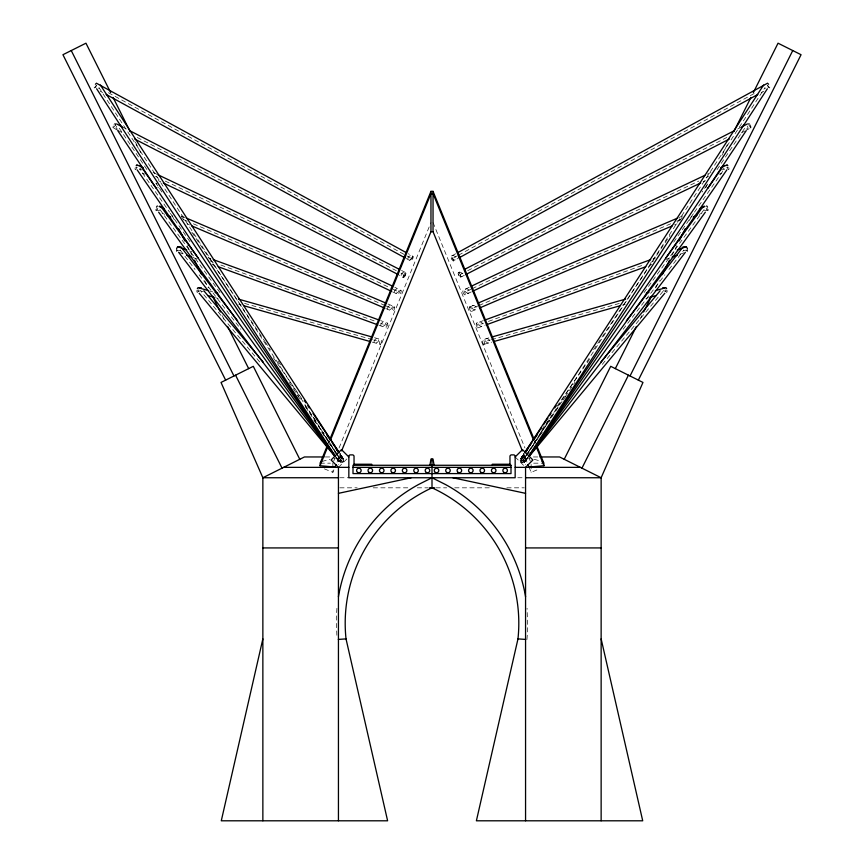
<?xml version="1.0" encoding="UTF-8"?>
<svg xmlns="http://www.w3.org/2000/svg" width="864" height="864" viewBox="0 0 864 864"><rect width="100%" height="100%" fill="white"/><g stroke="black" fill="none" stroke-linecap="round" stroke-linejoin="round"><path stroke-width="0.65" stroke-dasharray="4.32 3.24" d="M136.22 168.253L136.404 167.119M116.824 129.87L113.011 127.559L114.199 124.232L115.139 123.314L115.592 123.779M403.51 277.29C406.728 264.384 407.171 283.802 399.438 275.195M336.938 608.299L336.28 617.998L336.96 638.194M526.954 639.511L527.699 628.927L527.062 608.299M156.751 208.516L156.697 209.066A1.933 1.652 -35.9 0 0 157.453 210.308L159.16 210.416A3.002 2.57 -35.9 0 0 160.812 209.315M198.806 289.742L198.353 291.557M666.846 290.444L666.187 291.352L664.632 291.114A3.402 2.549 39.7 0 1 663.53 290.369M469.336 307.325L476.01 303.988M176.386 249.188L176.472 251.51L177.995 249.772M458.352 272.581C461.743 273.877 460.577 280.454 458.438 274.612A3.078 0.994 62.8 0 1 458.125 273.046L462.467 270.464M748.408 123.779L748.861 123.314L749.801 124.232L750.989 127.559L747.176 129.87M115.279 125.356L115.571 124.222A3.078 0.994 -62.8 0 1 115.279 125.356L113.238 128.023M157.81 208.213L157.021 209.941A1.987 0.68 -66.9 0 1 156.179 210.697L155.747 210.049A3.132 1.069 -66.9 0 1 156.006 208.364M137.192 167.13L136.663 168.35M328.331 443.113L329.346 440.618M333.72 461.063L335.016 457.898L335.016 460.512M339.077 447.941L430.963 222.534M324.389 468.871L332.867 472.327L334.152 469.163M337.046 462.067L340.6 453.352M640.04 319.205L641.844 315.598M655.7 287.874L659.318 280.638M671.976 255.334L676.793 245.689M689.45 220.374L691.859 215.557M705.726 187.834L708.134 183.017L702.076 192.046M721.991 155.293L728.622 142.031M96.142 85.406L95.72 87.124A2.117 1.901 -33 0 0 95.904 87.642M116.478 126.112L116.046 127.818A2.074 1.836 -33.8 0 0 117.029 129.049L118.843 129.071A2.894 2.57 -33.8 0 0 119.999 128.39M469.336 307.325A3.132 1.069 66.9 0 0 469.595 309.01L470.372 310.738A1.987 0.68 66.9 0 0 471.226 311.494L471.647 310.846A3.132 1.069 66.9 0 0 471.398 309.161L470.61 307.433A1.987 0.68 66.9 0 0 469.757 306.677L469.552 306.742M523.994 453.794L521.402 457.78L523.843 454.507M525.506 456.224L524.038 458.482L525.755 456.419M529.178 450.565L765.05 87.556M525.874 460.426L527.753 457.52M476.291 323.179L476.204 325.501L477.695 327.942L477.997 325.544L476.291 323.179L483.354 320.598M521.435 457.715L524.027 453.827L520.927 458.438M593.633 349.672L669.967 235.429M679.698 220.871L682.69 216.389M526.284 455.123L558.446 406.987M565.175 396.911L574.906 382.363M717.034 169.657L744.714 128.228M525.895 460.372L527.785 457.542L525.431 461.02M556.967 406.339L590.663 357.653M527.105 454.043L524.038 458.482L527.31 454.216M527.872 452.941L542.462 431.86M673.715 242.136L693.673 213.289M694.44 212.177L724.378 168.912L721.937 170.068M523.919 454.572L520.258 459.022L520.819 460.944A3.402 2.549 39.7 0 0 522.385 462.175L524.297 462.229L527.602 458.244M524.297 462.229L523.951 459.994A3.402 2.549 39.7 0 0 522.396 458.752L520.798 458.784A1.933 1.652 35.9 0 0 520.042 460.026L520.679 461.678A3.002 2.57 35.9 0 0 522.331 462.769L524.048 462.661A1.933 1.652 35.9 0 0 524.794 461.419L524.156 459.767A3.002 2.57 35.9 0 0 522.504 458.676L520.484 458.708M520.398 459.097L523.627 454.626M541.793 429.516L562.324 401.123M563.112 400.032L566.276 395.658M526.403 455.209L535.874 442.109M644.036 292.55L704.041 209.585M524.437 462.348L527.602 457.974M469.217 287.215L462.737 290.725A3.11 1.037 64.6 0 0 463.028 292.356L463.871 294.106A2.02 0.67 64.6 0 0 464.767 294.937L471.442 291.838M464.983 294.894L465.188 294.365A3.11 1.037 64.6 0 0 464.897 292.734L464.054 290.984A2.02 0.67 64.6 0 0 463.158 290.153L462.942 290.196M539.838 433.642L550.076 420.293M623.106 329.281L664.87 274.828M668.963 269.492L683.694 250.268M525.431 460.901L527.926 457.65M534.265 442.13L540.302 434.873M526.619 455.382L529.2 452.282M602.294 364.37L663.358 290.941L660.776 291.676M455.641 253.778L450.986 256.327L450.803 257.213A3.067 0.972 61.3 0 0 451.386 258.952L453.244 261.004L457.769 258.53M453.244 261.004L453.427 260.118A3.067 0.972 61.3 0 0 452.844 258.379L450.986 256.327M338.44 467.359L348.84 456.959M488.776 337.889L482.62 339.962A3.262 1.188 74.2 0 0 482.512 341.528L482.965 343.332A1.836 0.67 74.2 0 0 483.71 344.315M483.71 344.315L484.315 343.904A3.262 1.188 74.2 0 0 484.423 342.338L483.97 340.535A1.836 0.67 74.2 0 0 483.224 339.552L482.976 339.53M453.751 257.764L457.304 255.83M458.492 255.182L755.59 92.729M761.378 92.524L763.733 91.238M737.856 128.855L741.452 127.008M460.523 274.363L462.92 273.132M467.716 270.67L726.732 137.484M460.49 277.29L464.562 275.195M741.182 132.959L745.978 130.486M707.292 174.182L710.932 172.454M467.284 290.963L470.945 289.235M472.165 288.652L698.792 181.062M706.104 177.584L708.534 176.429M703.156 181.829L705.586 180.673M719.01 174.301L721.44 173.146M678.931 217.534L682.646 215.957M474.055 307.562L477.77 305.986M479.002 305.456L670.658 223.808M676.836 221.173L680.54 219.596M471.431 311.429L478.3 308.513M674.503 224.921L676.987 223.862M699.343 214.337L701.827 213.278M528.984 467.057L531.133 472.327L539.611 468.871M653.119 258.768L655.7 257.828M480.827 324.162L483.354 323.244M488.43 321.397L643.118 265.043M650.732 262.278L653.27 261.349M477.695 327.942L485.104 325.253M649.307 265.432L651.845 264.514M665.777 259.438L671.08 257.504M679.936 254.275L685.001 252.439M387.709 323.179L386.197 324.918L386.305 327.942L387.796 325.501L387.709 323.179L380.646 320.598M487.588 340.762L490.18 340.038M491.465 339.671L619.412 303.404M483.948 344.347L491.584 342.176M622.544 305.057L625.147 304.322M645.894 298.447L648.486 297.713M322.013 461.452L329.81 459.313M197.597 292.54L197.003 292.129A3.262 1.188 -74.2 0 1 196.895 290.563M380.29 344.315A1.836 0.67 -74.2 0 0 381.035 343.332L381.488 341.528A3.262 1.188 -74.2 0 0 381.38 339.962L380.776 339.552A1.836 0.67 -74.2 0 0 380.03 340.535L379.577 342.338A3.262 1.188 -74.2 0 0 379.685 343.904L380.29 344.315M413.014 256.327L411.167 258.379A3.067 0.972 -61.3 0 0 410.573 260.118L410.983 261.004L412.614 258.952A3.067 0.972 -61.3 0 0 413.197 257.213L413.014 256.327L408.294 253.746M325.361 456.959L330.588 456.959M533.412 456.959L538.639 456.959M320.155 463.169L330.318 463.169M533.682 463.169L543.845 463.169M339.736 477.749L348.84 477.749M517.763 477.749L525.56 477.749M339.779 487.825L357.145 487.825M373.194 487.825L409.277 487.825M417.301 487.825L427.993 487.825M436.007 487.825L446.699 487.825M454.723 487.825L490.806 487.825M506.855 487.825L524.221 487.825M750.762 128.023L748.429 124.222A3.078 0.994 62.8 0 0 748.721 125.356M666.403 292.54L666.997 292.129A3.262 1.188 74.2 0 0 667.105 290.563M401.058 290.196L400.842 290.153A2.02 0.67 -64.6 0 0 399.946 290.984L399.103 292.734A3.11 1.037 -64.6 0 0 398.812 294.365L399.233 294.937A2.02 0.67 -64.6 0 0 400.129 294.106L400.972 292.356A3.11 1.037 -64.6 0 0 401.263 290.725L394.783 287.215M534.19 459.313L541.987 461.452M209.995 291.049L212.587 291.784M374.544 337.694L381.024 339.53M203.224 291.676L200.642 290.941L261.706 364.37M244.588 303.404L372.535 339.671M373.82 340.038L376.412 340.762M215.514 297.713L218.106 298.447M238.853 304.322L241.456 305.057M372.416 342.176L380.052 344.347M394.664 307.325L394.243 306.677A1.987 0.68 -66.9 0 0 393.39 307.433L392.602 309.161A3.132 1.069 -66.9 0 0 392.353 310.835L392.774 311.494A1.987 0.68 -66.9 0 0 393.628 310.738L394.405 309.01A3.132 1.069 -66.9 0 0 394.664 307.325M189.248 250.884L191.776 251.802M208.192 257.785L210.924 258.779M210.73 261.349L213.268 262.278M220.882 265.043L375.57 321.397M380.646 323.244L383.173 324.162M178.999 252.439L184.064 254.275M192.92 257.504L198.223 259.438M212.155 264.514L214.693 265.432M378.896 325.253L386.305 327.942M181.354 215.957L185.101 217.555M387.99 303.988L394.448 306.742M183.46 219.596L187.164 221.173M193.342 223.808L384.998 305.456M386.23 305.986L389.945 307.562M162.173 213.278L164.657 214.337M187.013 223.862L189.497 224.921M385.7 308.513L392.569 311.429M153.068 172.454L156.73 174.193M142.063 170.068L139.622 168.912L169.56 212.177M155.466 176.429L157.896 177.584M165.208 181.062L391.835 288.652M393.055 289.235L396.716 290.963M142.56 173.146L144.99 174.301M158.414 180.673L160.844 181.829M392.558 291.838L399.017 294.894M122.548 127.008L126.144 128.855M401.533 270.464L405.648 272.581M137.268 137.484L396.284 270.67M401.08 273.132L403.477 274.363M118.022 130.486L122.818 132.959M343.516 458.708L341.604 458.752A3.002 2.57 -35.9 0 0 339.844 459.767L339.206 461.419A1.933 1.652 -35.9 0 0 339.952 462.661L341.669 462.769A3.002 2.57 -35.9 0 0 343.321 461.678L343.958 460.026A1.933 1.652 -35.9 0 0 343.202 458.773L341.496 458.676A3.402 2.549 -39.7 0 0 340.049 459.994L339.487 461.916L341.615 462.175A3.402 2.549 -39.7 0 0 343.17 460.944L343.742 459.022L340.081 454.572M108.41 92.729L410.249 257.764M100.267 91.238L102.622 92.524M406.231 258.53L410.756 261.004M515.16 456.959L523.67 465.469M323.698 434.873L329.735 442.13M334.8 452.282L337.381 455.382M338.245 456.419L339.962 458.482L338.494 456.224M336.258 458.082L339.703 462.229M313.924 420.293L324.162 433.642M340.157 454.507L342.662 457.769L340.006 453.794M180.306 250.268L195.037 269.492M199.13 274.828L240.894 329.281M336.69 454.216L339.962 458.482L336.895 454.043M336.074 457.65L338.569 460.901M297.724 395.658L300.888 400.032M304.83 405.486L317.477 422.96M340.373 454.626L343.602 459.097M159.959 209.585L219.964 292.55M328.126 442.109L337.597 455.209M336.398 457.974L339.563 462.348M273.337 357.653L302.486 399.773M343.073 458.438L339.952 453.935L342.565 457.715M170.327 213.289L190.285 242.136M321.538 431.86L336.128 452.941M338.569 461.02L336.15 457.499L338.105 460.372M181.31 216.389L184.302 220.871M191.905 232.232L264.611 341.053M265.129 341.831L270.367 349.672M278.1 361.238L281.102 365.731M119.286 128.228L146.966 169.657M161.924 192.046L155.941 183.092L158.274 187.834M289.094 382.363L298.825 396.911M305.554 406.987L337.716 455.123M98.95 87.556L334.822 450.565M336.247 457.52L338.126 460.426M747.522 126.112L747.954 127.818A2.074 1.836 33.8 0 1 746.971 129.049L745.157 129.071A2.894 2.57 33.8 0 1 744.001 128.39M767.858 85.406L768.28 87.124A2.117 1.901 33 0 1 768.096 87.642M135.378 142.031L142.009 155.293M172.141 215.557L174.55 220.374M187.207 245.689L192.024 255.334M204.682 280.638L208.3 287.874M222.156 315.598L223.96 319.205M727.337 168.35L726.808 167.13M534.654 440.618L535.669 443.113M433.037 222.534L524.923 447.941M530.28 461.063L528.984 457.898L528.984 460.512M523.4 453.352L526.954 462.067M686.005 249.772L687.312 251.597L687.614 249.188M665.647 291.557L665.194 289.742M706.19 208.213L706.979 209.941A1.987 0.68 66.9 0 0 707.821 210.697L708.253 210.049A3.132 1.069 66.9 0 0 707.994 208.364M727.596 167.119L727.78 168.253M197.154 290.444L197.813 291.352L199.368 291.114A3.402 2.549 -39.7 0 0 200.47 290.369M707.249 208.516L707.303 209.066A1.933 1.652 35.9 0 1 706.547 210.308L704.84 210.416A3.002 2.57 35.9 0 1 703.188 209.315M531.133 464.486L531.133 472.327M525.56 456.959L525.56 464.756M338.44 456.959L338.44 464.756M332.867 463.169L332.867 472.327M99.166 88.139A2.873 2.57 -33 0 1 98.55 88.42M180.5 249.966A3.132 2.56 -37.5 0 1 179.366 250.69L177.682 250.798A1.782 1.458 -37.5 0 1 176.861 249.739M140.519 168.383A2.938 2.57 -34.7 0 1 139.514 169.258M136.026 169.29A2.02 0.67 -64.6 0 1 135.454 169.7L135.032 169.128A3.11 1.037 -64.6 0 1 135.324 167.497M403.294 276.826A3.078 0.994 -62.8 0 1 403.596 275.249M96.476 85.331A3.067 0.972 -61.3 0 1 96.217 85.946L94.586 87.998L94.176 87.124A3.067 0.972 -61.3 0 1 94.759 85.385M405.875 273.046A3.078 0.994 -62.8 0 1 405.562 274.612M724.486 169.258A2.938 2.57 34.7 0 1 723.481 168.383M750.686 125.993A3.078 0.994 62.8 0 1 750.989 127.559M687.139 249.739A1.782 1.458 37.5 0 1 686.318 250.798L684.634 250.69A3.132 2.56 37.5 0 1 683.5 249.966M767.524 85.331A3.067 0.972 61.3 0 0 767.783 85.946L769.414 87.998L769.824 87.124A3.067 0.972 61.3 0 0 769.241 85.385M728.676 167.497A3.11 1.037 64.6 0 1 728.978 169.128L728.546 169.7A2.02 0.67 64.6 0 1 727.974 169.29M460.404 275.249A3.078 0.994 62.8 0 1 460.706 276.826M765.45 88.42A2.873 2.57 33 0 1 764.834 88.139M113.011 127.559A3.078 0.994 -62.8 0 1 113.314 125.993M338.429 459.95L338.418 460.512A2.009 1.76 -34.7 0 0 339.314 461.732L341.096 461.786A2.938 2.57 -34.7 0 0 342.716 460.631L343.224 458.946A2.009 1.76 -34.7 0 0 342.328 457.715L340.546 457.661A2.938 2.57 -34.7 0 0 338.936 458.816L338.429 459.95M521.251 458.222L521.629 460.026A2.873 2.57 33 0 0 523.228 461.203L525.064 461.16A2.117 1.901 33 0 0 526.057 459.907L525.636 458.158A2.894 2.57 33.8 0 0 524.048 456.97L522.223 456.991A2.074 1.836 33.8 0 0 521.251 458.222L522.202 460.318L525.02 461.149A1.782 1.458 37.5 0 0 525.83 460.091L525.29 458.482A3.132 2.56 37.5 0 0 523.714 457.272L522.018 457.164A1.782 1.458 37.5 0 0 521.208 458.222M526.09 459.302L526.079 459.864A2.074 1.836 33.8 0 1 525.096 461.084L523.282 461.117A2.894 2.57 33.8 0 1 521.683 459.929L521.208 458.298A2.117 1.901 33 0 1 522.212 457.045L524.038 457.002A2.873 2.57 33 0 1 525.636 458.179L526.079 459.335M338.191 459.572L338.17 460.091A1.782 1.458 -37.5 0 0 338.98 461.149L340.772 461.203A2.873 2.57 -33 0 0 342.371 460.026L342.792 458.298A2.117 1.901 -33 0 0 341.788 457.045L339.952 456.97A2.894 2.57 -33.8 0 0 338.364 458.158L337.921 459.864A2.074 1.836 -33.8 0 0 338.904 461.084L340.718 461.117A2.894 2.57 -33.8 0 0 342.317 459.929L342.792 458.222A1.782 1.458 -37.5 0 0 341.982 457.164L340.286 457.272A3.132 2.56 -37.5 0 0 338.71 458.482L338.191 459.572M338.062 458.752L337.943 459.907A2.117 1.901 -33 0 0 338.936 461.16L341.798 460.318L342.749 458.222A2.074 1.836 -33.8 0 0 341.766 456.991L339.962 457.002A2.873 2.57 -33 0 0 338.364 458.179L338.062 458.752M525.528 456.246L524.038 458.482L525.614 456.3M522.212 457.553L521.672 457.715A2.009 1.76 34.7 0 0 520.776 458.946L521.284 460.631A2.938 2.57 34.7 0 0 522.904 461.786L524.686 461.732A2.009 1.76 34.7 0 0 525.582 460.512L525.064 458.816A2.938 2.57 34.7 0 0 523.454 457.672L522.212 457.553M338.666 460.739A2.603 2.603 0 0 0 342.565 458.482A2.603 2.603 0 0 0 338.666 456.235A2.603 2.603 0 0 0 338.666 460.739M409.666 259.956A2.7 1.804 -39.6 0 0 412.528 256.403A2.7 1.804 -39.6 0 0 408.532 256.943A2.7 1.804 -39.6 0 0 409.666 259.956M402.916 276.556A2.7 1.804 -39.6 0 0 405.756 272.992A2.7 1.804 -39.6 0 0 401.76 273.564A2.7 1.804 -39.6 0 0 402.916 276.556M396.058 293.166A2.7 1.804 -39.6 0 0 399.017 289.656A2.7 1.804 -39.6 0 0 395.064 290.077A2.7 1.804 -39.6 0 0 396.058 293.166M389.837 309.647A2.7 1.804 -39.6 0 0 392.051 305.878A2.7 1.804 -39.6 0 0 387.936 307.174A2.7 1.804 -39.6 0 0 389.837 309.647M383.087 326.246A2.7 1.804 -39.6 0 0 385.279 322.466A2.7 1.804 -39.6 0 0 381.164 323.784A2.7 1.804 -39.6 0 0 383.087 326.246M376.164 342.889A2.7 1.804 -39.6 0 0 378.583 339.163A2.7 1.804 -39.6 0 0 374.49 340.243A2.7 1.804 -39.6 0 0 376.164 342.889M522.742 460.739A2.603 2.603 0 0 0 526.63 458.482A2.603 2.603 0 0 0 522.742 456.235A2.603 2.603 0 0 0 522.742 460.739M458.438 274.612A2.7 1.804 39.6 0 0 462.553 276.145A2.7 1.804 39.6 0 0 460.577 272.344A2.7 1.804 39.6 0 0 458.438 274.612M451.678 258.023A2.7 1.804 39.6 0 0 455.792 259.535A2.7 1.804 39.6 0 0 453.794 255.733A2.7 1.804 39.6 0 0 451.678 258.023M471.787 307.39A2.7 1.804 39.6 0 0 475.816 309.571A2.7 1.804 39.6 0 0 474.563 305.748A2.7 1.804 39.6 0 0 471.787 307.39M465.253 291.308A2.7 1.804 39.6 0 0 469.368 292.691A2.7 1.804 39.6 0 0 467.24 288.9A2.7 1.804 39.6 0 0 465.253 291.308M485.374 340.718A2.7 1.804 39.6 0 0 489.434 342.706A2.7 1.804 39.6 0 0 487.966 338.872A2.7 1.804 39.6 0 0 485.374 340.718M478.548 323.968A2.7 1.804 39.6 0 0 482.566 326.171A2.7 1.804 39.6 0 0 481.345 322.358A2.7 1.804 39.6 0 0 478.548 323.968"/><path stroke-width="1.3" d="M338.44 596.83L338.515 596.257A158.026 158.026 0 0 1 418.468 484.542L432 477.749L445.532 484.542A158.026 158.026 0 0 1 525.485 596.257L525.56 596.83M429.916 465.275L430.963 459.043L433.037 459.043L434.084 465.275M336.031 464.562L335.016 467.057L320.036 465.718L320.717 461.808M262.861 638.885L221.281 820.8L387.612 820.8L346.021 638.885A149.018 149.018 0 0 1 432 487.825L432 459.043M432 487.825A149.018 149.018 0 0 1 517.979 638.885L476.388 820.8L642.719 820.8L601.139 638.885M176.58 248.562L177.628 246.834M320.155 463.169L326.808 446.85M329.864 439.366L430.963 191.365L433.037 191.365L534.136 439.366M320.036 465.718L327.672 446.99M330.718 439.506L430.963 193.622L433.037 193.622L533.282 439.506M341.615 450.868L430.963 231.692L430.963 191.365M564.214 459.292L610.708 366.314L642.967 382.439L601.139 477.749L601.139 820.8M615.33 368.626L636.422 326.441M643.648 311.98L651.488 296.309M662.332 274.612L669.568 260.15M679.212 240.862L685.238 228.809M734.044 131.188L750.924 97.438M753.332 92.621L778.043 43.2L801.058 54.713L638.345 380.138M581.958 468.158L628.441 375.181M630.04 375.98L792.752 50.555M156.492 207.144L156.784 206.636A1.987 0.68 -66.9 0 1 157.378 205.978M763.625 84.996L524.729 452.66L541.242 428.069M767.362 88.776L528.487 456.386L746.28 130.572M543.488 424.71L547.981 417.982M549.472 415.746L550.973 413.51M554.71 407.905L556.211 405.67M524.804 452.822L531.706 442.865M533.995 439.549L537.062 435.121M707.81 188.32L723.125 166.18M528.617 456.397L726.862 169.862M525.204 452.444L528.368 448.081M665.788 258.066L702.907 206.734M528.401 456.883L705.359 212.177M525.884 451.84L527.526 449.69M626.335 320.836L682.916 247.05A1.782 1.458 37.5 0 1 683.327 246.812L685.012 246.92M529.157 456.041L685.368 252.331M95.418 84.251L96.39 83.333M600.653 362.297L660.15 290.758M529.33 456.17L664.816 293.242M515.16 456.959L522.515 449.615L532.904 460.004L525.56 467.359L525.56 820.8M458.006 252.482L767.383 83.322M458.957 257.882L757.825 94.468M662.731 287.647L664.643 287.701M464.864 269.233L734.27 130.702M741.452 127.008L747.436 123.93M465.761 274.579L729.205 139.115M471.647 286.06L704.862 175.338M720.652 167.843L726.937 164.927M472.662 291.254L700.715 182.984M478.483 302.929L677.7 218.063M699.97 208.58L704.916 206.464M479.542 307.984L672.019 225.979M693.133 216.983L696.859 215.395M199.357 287.701L201.269 287.647M484.618 320.144L650.635 259.675M677.246 249.977L686.113 246.748M486.367 324.788L645.775 266.728M672.116 257.126L677.408 255.204M178.988 246.92L180.673 246.812A1.782 1.458 -37.5 0 1 181.084 247.05L237.665 320.836M492.653 336.787L625.644 299.095M646.304 293.242L648.886 292.507M655.333 290.671L665.669 287.744M494.176 341.442L619.952 305.791M649.782 297.346L656.262 295.499M338.44 493.344L411.21 477.749M543.283 461.808L543.964 465.718L528.984 467.057L527.969 464.562M338.332 639.425L346.021 638.885M704.387 206.204L703.296 206.42A1.933 1.652 35.9 0 0 702.648 207.155M430.963 231.692L433.037 231.692L522.385 450.868M324.054 456.959L304.441 456.959L262.861 477.749L262.861 820.8M539.946 456.959L559.559 456.959L601.139 477.749L525.56 477.749M354.035 464.238L371.704 464.238L371.704 465.275M509.965 464.238L492.296 464.238L492.296 465.275M283.651 467.359L348.84 467.359M352.998 467.359L511.002 467.359M515.16 467.359L580.349 467.359M338.44 477.749L262.861 477.749L221.033 382.439L253.292 366.314L299.786 459.292M429.322 487.825L434.678 487.825M262.861 547.927L338.44 547.927M525.56 547.927L601.139 547.927M159.613 206.204L160.704 206.42A1.933 1.652 -35.9 0 1 161.352 207.155M517.979 638.885L525.668 639.425M137.063 164.927L143.348 167.843M452.79 477.749L525.56 493.344M198.331 287.744L208.667 290.671M215.114 292.507L217.771 293.252M238.356 299.095L371.952 336.96M207.738 295.499L214.218 297.346M244.048 305.791L369.824 341.442M177.887 246.748L186.754 249.977M213.246 259.621L379.382 320.144M186.592 255.204L191.884 257.126M218.225 266.728L377.633 324.788M159.084 206.464L164.03 208.58M186.3 218.063L385.776 303.037M167.141 215.395L170.867 216.983M191.981 225.979L384.458 307.984M157.939 174.766L392.548 286.157M163.285 182.984L391.338 291.254M116.564 123.93L122.548 127.008M129.73 130.702L399.136 269.233M134.795 139.115L398.239 274.579M96.617 83.322L405.994 252.482M106.175 94.468L405.043 257.882M767.61 83.333L768.582 84.251M686.372 246.834L687.42 248.562M348.84 456.959L341.485 449.615L331.096 460.004L338.44 467.359L338.44 820.8M203.85 290.758L263.347 362.297M199.184 293.242L334.67 456.17M336.474 449.69L338.116 451.84M178.632 252.331L334.843 456.041M161.093 206.734L198.212 258.066M335.632 448.081L338.796 452.444M158.641 212.177L335.599 456.883M140.875 166.18L156.19 188.32M326.938 435.121L330.005 439.549M332.294 442.865L339.196 452.822M137.138 169.862L335.383 456.397M304.333 400.507L305.834 402.743M307.789 405.67L309.29 407.905M313.027 413.51L322.326 427.421M322.758 428.069L339.217 452.704L100.375 84.996M117.72 130.572L335.47 456.43L96.638 88.776M707.508 207.144L707.216 206.636A1.987 0.68 66.9 0 0 706.622 205.978M110.668 92.621L85.957 43.2L62.942 54.713L225.655 380.138M113.076 97.438L129.956 131.188M178.762 228.809L184.788 240.862M194.432 260.15L201.668 274.612M212.512 296.309L220.352 311.98M227.578 326.441L248.67 368.626M235.559 375.181L282.042 468.158M71.248 50.555L233.96 375.98M537.192 446.85L543.845 463.169M536.328 446.99L543.964 465.718M509.965 465.275L509.965 455.922L511.002 454.885L514.123 454.885L515.16 455.922L515.16 477.749L348.84 477.749L348.84 455.922L349.877 454.885L352.998 454.885L354.035 455.922L354.035 465.275M433.037 191.365L433.037 231.692M666.166 287.96A1.836 0.67 74.2 0 1 666.652 288.76M727.207 165.056A2.02 0.67 64.6 0 1 727.834 165.758M197.348 288.76A1.836 0.67 -74.2 0 1 197.834 287.96M136.166 165.758A2.02 0.67 -64.6 0 1 136.793 165.056M119.891 124.956A2.074 1.836 -33.8 0 1 120.69 125.669M140.13 165.467A2.009 1.76 -34.7 0 1 140.573 165.769M743.31 125.669A2.074 1.836 33.8 0 1 744.109 124.956M723.427 165.769A2.009 1.76 34.7 0 1 723.87 165.467M511.002 465.275L352.998 465.275L352.998 473.591L511.002 473.591L511.002 465.275M426.33 472.468A2.29 2.29 0 0 0 429.764 470.491A2.29 2.29 0 0 0 426.33 468.504A2.29 2.29 0 0 0 426.33 472.468M414.904 472.468A2.29 2.29 0 0 0 418.327 470.491A2.29 2.29 0 0 0 414.904 468.504A2.29 2.29 0 0 0 414.904 472.468M403.466 472.468A2.29 2.29 0 0 0 406.89 470.491A2.29 2.29 0 0 0 403.466 468.504A2.29 2.29 0 0 0 403.466 472.468M392.029 472.468A2.29 2.29 0 0 0 395.464 470.491A2.29 2.29 0 0 0 392.029 468.504A2.29 2.29 0 0 0 392.029 472.468M380.592 472.468A2.29 2.29 0 0 0 384.026 470.491A2.29 2.29 0 0 0 380.592 468.504A2.29 2.29 0 0 0 380.592 472.468M369.155 472.468A2.29 2.29 0 0 0 372.589 470.491A2.29 2.29 0 0 0 369.155 468.504A2.29 2.29 0 0 0 369.155 472.468M357.728 472.468A2.29 2.29 0 0 0 361.152 470.491A2.29 2.29 0 0 0 357.728 468.504A2.29 2.29 0 0 0 357.728 472.468M446.818 472.468A2.29 2.29 0 0 0 450.241 470.491A2.29 2.29 0 0 0 446.818 468.504A2.29 2.29 0 0 0 446.818 472.468M492.556 472.468A2.29 2.29 0 0 0 495.979 470.491A2.29 2.29 0 0 0 492.556 468.504A2.29 2.29 0 0 0 492.556 472.468M481.118 472.468A2.29 2.29 0 0 0 484.553 470.491A2.29 2.29 0 0 0 481.118 468.504A2.29 2.29 0 0 0 481.118 472.468M435.38 472.468A2.29 2.29 0 0 0 438.804 470.491A2.29 2.29 0 0 0 435.38 468.504A2.29 2.29 0 0 0 435.38 472.468M458.244 472.468A2.29 2.29 0 0 0 461.678 470.491A2.29 2.29 0 0 0 458.244 468.504A2.29 2.29 0 0 0 458.244 472.468M469.681 472.468A2.29 2.29 0 0 0 473.116 470.491A2.29 2.29 0 0 0 469.681 468.504A2.29 2.29 0 0 0 469.681 472.468M503.993 472.468A2.29 2.29 0 0 0 507.416 470.491A2.29 2.29 0 0 0 503.993 468.504A2.29 2.29 0 0 0 503.993 472.468"/></g></svg>
